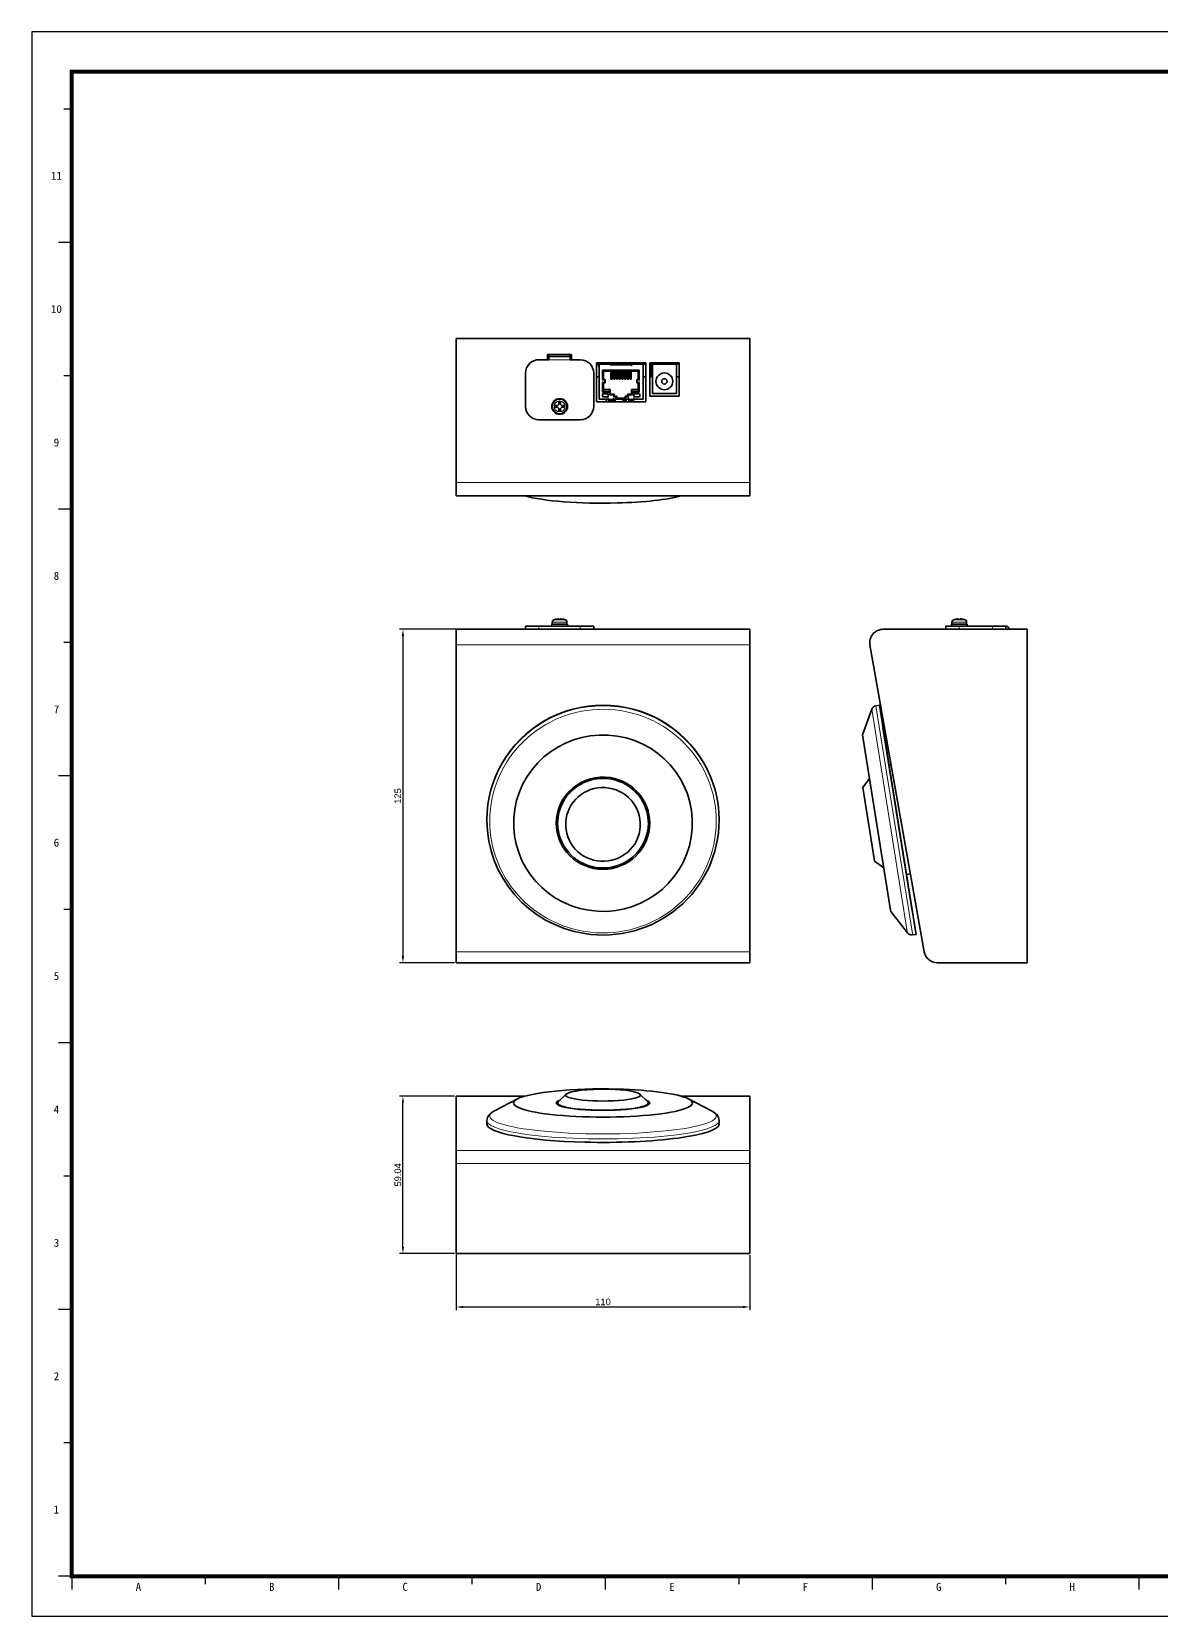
# Model space of a CAD drawing. Header units: millimetres. Extents: x 0 to 841, y 0 to 594.
# Drawn here: x 0 to 423, y 0 to 594 of the extents above; entities that cross this region are included whole.
import ezdxf

# ---------------------------------------------------------------- set-up
doc = ezdxf.new("R2010")
doc.units = ezdxf.units.MM
doc.layers.add('DIM', color=6, linetype='Continuous')
doc.styles.get("Standard").update_dxf_attribs({"font": 'arial.ttf'})
doc.dimstyles.new('ISO-25', dxfattribs={"dimtxt": 2.5, "dimasz": 2.5, "dimexe": 1.25, "dimexo": 0.625, "dimtad": 1, "dimdsep": 46, "dimtxsty": 'Standard', "dimcen": 2.5, "dimadec": 0, "dimazin": 0, "dimtfac": 1, "dimtmove": 0, "dimatfit": 3, "dimfxl": 0, "dimarcsym": 0})

# ---------------------------------------------------------------- blocks, each defined once
blk = doc.blocks.new('A$C56F3588A')
at = {"color": 7, "lineweight": 35, "ltscale": 0.146706}
for p, q in [((0, 119.13), (0, 125)), ((110, 119.13), (110, 125))]:
    blk.add_line(p, q, dxfattribs=at)
at = {"color": 7, "lineweight": 35}
for p, q in [((0, 125), (110, 125)), ((0, 119.13), (0, 4.13)), ((110, 119.13), (110, 4.13)), ((0, 0), (110, 0))]:
    blk.add_line(p, q, dxfattribs=at)
at = {"color": 7, "lineweight": 35, "ltscale": 0.125}
for p, q in [((31, 126.2), (26, 126.2)), ((51.5, 126.2), (46.5, 126.2))]:
    blk.add_line(p, q, dxfattribs=at)
at = {"color": 7, "lineweight": 35, "ltscale": 0.03}
for p, q in [((26, 125), (26, 126.2)), ((51.5, 125), (51.5, 126.2))]:
    blk.add_line(p, q, dxfattribs=at)
at = {"color": 7, "lineweight": 35, "ltscale": 0.3875}
blk.add_line((46.5, 126.2), (31, 126.2), dxfattribs=at)
at = {"color": 7, "lineweight": 13, "ltscale": 0.03}
for p, q in [((31, 125), (31, 126.2)), ((46.5, 125), (46.5, 126.2))]:
    blk.add_line(p, q, dxfattribs=at)
at = {"color": 7, "lineweight": 35, "ltscale": 0.038393}
blk.add_line((35.8, 126.9), (37.34, 126.9), dxfattribs=at)
at = {"color": 7, "lineweight": 35, "ltscale": 0.0175}
for p, q in [((35.8, 126.9), (35.8, 126.2)), ((41.7, 126.9), (41.7, 126.2))]:
    blk.add_line(p, q, dxfattribs=at)
at = {"color": 7, "lineweight": 13, "ltscale": 0.035789}
blk.add_line((36, 127.64), (37.43, 127.64), dxfattribs=at)
at = {"color": 7, "lineweight": 35, "ltscale": 0.018478}
for p, q in [((36, 127.64), (36, 126.9)), ((41.5, 127.64), (41.5, 126.9))]:
    blk.add_line(p, q, dxfattribs=at)
at = {"color": 7, "lineweight": 13, "ltscale": 0.026572}
blk.add_line((36.71, 128.6), (37.77, 128.6), dxfattribs=at)
at = {"color": 7, "lineweight": 35, "ltscale": 0.000166321}
for p, q in [((37, 128.68), (37, 128.67)), ((40.5, 128.68), (40.5, 128.67))]:
    blk.add_line(p, q, dxfattribs=at)
at = {"color": 7, "lineweight": 35, "ltscale": 0.109108}
blk.add_line((37.34, 126.9), (41.7, 126.9), dxfattribs=at)
at = {"color": 7, "lineweight": 13, "ltscale": 0.101711}
blk.add_line((37.43, 127.64), (41.5, 127.64), dxfattribs=at)
at = {"color": 7, "lineweight": 35, "ltscale": 0.004248}
blk.add_line((37.92, 128.84), (37.75, 128.82), dxfattribs=at)
at = {"color": 7, "lineweight": 13, "ltscale": 0.075513}
blk.add_line((37.77, 128.6), (40.79, 128.6), dxfattribs=at)
at = {"color": 7, "lineweight": 35, "ltscale": 0.003766}
for p, q in [((38.45, 128.82), (38.45, 128.67)), ((39.05, 128.82), (39.05, 128.67))]:
    blk.add_line(p, q, dxfattribs=at)
at = {"color": 7, "lineweight": 13}
for p, q in [((0, 119.13), (110, 119.13)), ((0, 4.13), (110, 4.13))]:
    blk.add_line(p, q, dxfattribs=at)
at = {"color": 7, "lineweight": 35, "ltscale": 0.005204}
blk.add_line((11.5, 53.58), (11.5, 53.38), dxfattribs=at)
at = {"color": 7, "lineweight": 35, "ltscale": 0.005203}
blk.add_line((98.5, 53.58), (98.5, 53.37), dxfattribs=at)
at = {"color": 7, "lineweight": 35, "ltscale": 0.019749}
for p, q in [((38, 53.11), (38, 52.32)), ((72, 53.11), (72, 52.32))]:
    blk.add_line(p, q, dxfattribs=at)
at = {"color": 7, "lineweight": 35, "ltscale": 0.103294}
for p, q in [((0, 0), (0, 4.13)), ((110, 0), (110, 4.13))]:
    blk.add_line(p, q, dxfattribs=at)
at = {"color": 7, "lineweight": 35}
for points in [[(38.38, 128.86), (38.14, 128.86), (37.75, 128.82)], [(38.43, 128.84), (38.4, 128.85), (38.24, 128.86)], [(38.38, 128.86), (38.42, 128.85), (38.44, 128.84), (38.45, 128.83), (38.45, 128.82)], [(39.05, 128.82), (39.05, 128.83), (39.05, 128.83), (39.06, 128.84), (39.07, 128.84), (39.09, 128.85), (39.15, 128.86), (39.53, 128.85), (39.75, 128.82)]]:
    blk.add_lwpolyline(points, dxfattribs=at)
for centre, radius, start, end in [((37, 127.64), 1, 106.95777, 179.99999), ((38.76, 121.87), 7.03, 104.48147, 106.94946), ((38.75, 121.9), 6.99, 98.2212, 104.49085), ((38.75, 121.9), 6.99, 98.2212, 104.49085), ((38.75, 121.9), 6.78, 87.46357, 92.53643), ((39.24, 127.89), 0.974, 89.18248, 96.90573), ((38.75, 121.9), 6.99, 75.50862, 81.77927), ((38.74, 121.87), 7.03, 73.05055, 75.51853), ((40.5, 127.64), 1, 0, 73.04223)]:
    blk.add_arc(centre, radius, start, end, dxfattribs=at)
at = {"color": 7, "lineweight": 13}
for centre, major_axis, start_param, end_param in [((55, 53.1), (-42.46, 0), 1.412141, 7.695326), ((55, 53.37), (-43.5, 0), 3.141562, 6.283155)]:
    blk.add_ellipse(centre, major_axis=major_axis, ratio=0.987441, start_param=start_param, end_param=end_param, dxfattribs=at)
at = {"color": 7, "lineweight": 35}
for centre, major_axis, ratio, start_param, end_param in [((55, 53.58), (-43.5, 0), 0.987441, 3.141562, 6.283155), ((55, 52.32), (-33.5, 0), 0.987441, 1.412141, 7.695326), ((55, 52.32), (-17.5, 0), 0.987441, 4.553734, 6.283155), ((55, 52.32), (-17, 0), 0.987441, 3.141562, 6.283155), ((55, 51.84), (-14, 0), 0.987441, 1.412141, 7.695326), ((55, 52.32), (-17.5, 0), 0.987441, 3.141562, 4.553734), ((55, 53.11), (-17, 0), 0.987441, 5.626302, 6.283155), ((55, 53.11), (-17, 0), 0.987441, 3.141562, 3.798476), ((55, 53.37), (43.5, 0.02), 0.988018, 3.141044, 4.553294), ((55, 53.11), (17.5, 0), 0.987441, 3.164459, 3.834661), ((55, 52.32), (-17.5, 0), 0.987441, 6.283155, 9.424747), ((55, 52.32), (-17, 0), 0.987441, 6.283155, 7.695326), ((55, 53.37), (43.5, -0.02), 0.988018, 4.554281, 6.283598), ((55, 52.32), (-17, 0), 0.987441, 1.412141, 3.141562), ((55, 53.11), (17.5, 0), 0.987441, 5.590084, 6.260336)]:
    blk.add_ellipse(centre, major_axis=major_axis, ratio=ratio, start_param=start_param, end_param=end_param, dxfattribs=at)
blk = doc.blocks.new('A$C050517E2')
at = {"color": 7, "lineweight": 35}
for p, q in [((0, 125), (54.04, 125)), ((0, 0), (0, 125)), ((0, 2.7), (0, 122.3)), ((58.97, 119.13), (38.69, 4.13)), ((41.79, 11.17), (55.45, 96.54)), ((43.11, 19.46), (54.1, 88.14)), ((51.25, 19.65), (61.77, 85.4)), ((57.25, 38.19), (61.65, 65.67)), ((33.76, 0), (0, 0))]:
    blk.add_line(p, q, dxfattribs=at)
at = {"color": 7, "lineweight": 35, "ltscale": 0.125}
for p, q in [((13, 126.2), (8, 126.2)), ((30.5, 126.2), (25.5, 126.2))]:
    blk.add_line(p, q, dxfattribs=at)
at = {"color": 7, "lineweight": 35, "ltscale": 0.03}
for p, q in [((8, 125), (8, 126.2)), ((30.5, 125), (30.5, 126.2))]:
    blk.add_line(p, q, dxfattribs=at)
at = {"color": 7, "lineweight": 35, "ltscale": 0.3125}
blk.add_line((13, 126.2), (25.5, 126.2), dxfattribs=at)
at = {"color": 7, "lineweight": 13, "ltscale": 0.03}
for p, q in [((13, 125), (13, 126.2)), ((25.5, 125), (25.5, 126.2))]:
    blk.add_line(p, q, dxfattribs=at)
at = {"color": 7, "lineweight": 35, "ltscale": 0.138472}
blk.add_line((22.55, 126.9), (28.09, 126.9), dxfattribs=at)
at = {"color": 7, "lineweight": 35, "ltscale": 0.0175}
for p, q in [((22.55, 126.9), (22.55, 126.2)), ((28.45, 126.9), (28.45, 126.2))]:
    blk.add_line(p, q, dxfattribs=at)
at = {"color": 7, "lineweight": 13, "ltscale": 0.129083}
blk.add_line((22.75, 127.64), (27.91, 127.64), dxfattribs=at)
at = {"color": 7, "lineweight": 35, "ltscale": 0.018478}
for p, q in [((22.75, 127.64), (22.75, 126.9)), ((28.25, 127.64), (28.25, 126.9))]:
    blk.add_line(p, q, dxfattribs=at)
at = {"color": 7, "lineweight": 13, "ltscale": 0.095836}
blk.add_line((23.46, 128.6), (27.29, 128.6), dxfattribs=at)
at = {"color": 7, "lineweight": 35, "ltscale": 0.000166321}
for p, q in [((23.75, 128.67), (23.75, 128.68)), ((27.25, 128.67), (27.25, 128.68))]:
    blk.add_line(p, q, dxfattribs=at)
at = {"color": 7, "lineweight": 35, "ltscale": 0.003766}
for p, q in [((25.2, 128.67), (25.2, 128.82)), ((25.8, 128.67), (25.8, 128.82))]:
    blk.add_line(p, q, dxfattribs=at)
at = {"color": 7, "lineweight": 13, "ltscale": 0.006248}
blk.add_line((27.29, 128.6), (27.54, 128.6), dxfattribs=at)
at = {"color": 7, "lineweight": 13, "ltscale": 0.008417}
blk.add_line((27.91, 127.64), (28.25, 127.64), dxfattribs=at)
at = {"color": 7, "lineweight": 35, "ltscale": 0.009029}
blk.add_line((28.09, 126.9), (28.45, 126.9), dxfattribs=at)
at = {"color": 7, "lineweight": 35, "ltscale": 0.025}
for p, q in [((0, 122.3), (0, 123.3)), ((0, 1.7), (0, 2.7))]:
    blk.add_line(p, q, dxfattribs=at)
at = {"color": 7, "lineweight": 35, "ltscale": 0.009181}
blk.add_line((0, 115.63), (0, 116), dxfattribs=at)
at = {"color": 7, "lineweight": 35, "ltscale": 0.140819}
blk.add_line((0, 110), (0, 115.63), dxfattribs=at)
at = {"color": 7, "lineweight": 35, "ltscale": 0.0325}
blk.add_line((0, 110), (0, 108.7), dxfattribs=at)
at = {"color": 7, "lineweight": 13}
for p, q in [((43.09, 10.96), (56.75, 96.33)), ((44.98, 11.69), (58.31, 95.03))]:
    blk.add_line(p, q, dxfattribs=at)
at = {"color": 7, "lineweight": 35, "ltscale": 0.032936}
for p, q in [((55.45, 96.54), (56.75, 96.33)), ((41.7, 10.63), (43, 10.42))]:
    blk.add_line(p, q, dxfattribs=at)
at = {"color": 7, "lineweight": 35, "ltscale": 0.255754}
blk.add_line((61.77, 85.4), (58.31, 95.03), dxfattribs=at)
at = {"color": 7, "lineweight": 35, "ltscale": 0.020474}
blk.add_line((51.85, 74.07), (51.04, 74.2), dxfattribs=at)
at = {"color": 7, "lineweight": 35, "ltscale": 0.106066}
blk.add_line((61.65, 65.67), (59.16, 69.1), dxfattribs=at)
at = {"color": 7, "lineweight": 35, "ltscale": 0.106067}
blk.add_line((57.22, 38.02), (53.79, 35.53), dxfattribs=at)
at = {"color": 7, "lineweight": 35, "ltscale": 0.005338}
blk.add_line((53.79, 35.53), (53.82, 35.74), dxfattribs=at)
at = {"color": 7, "lineweight": 35, "ltscale": 0.004396}
blk.add_line((57.22, 38.02), (57.25, 38.19), dxfattribs=at)
at = {"color": 7, "lineweight": 35, "ltscale": 0.0825}
for p, q in [((0, 30.3), (0, 27)), ((0, 27), (0, 23.7))]:
    blk.add_line(p, q, dxfattribs=at)
at = {"color": 7, "lineweight": 35, "ltscale": 0.036948}
blk.add_line((45.29, 33.09), (43.84, 33.33), dxfattribs=at)
at = {"color": 7, "lineweight": 35, "ltscale": 0.010989}
blk.add_line((43.04, 19.02), (43.11, 19.46), dxfattribs=at)
at = {"color": 7, "lineweight": 35, "ltscale": 0.255755}
blk.add_line((51.18, 19.24), (44.9, 11.17), dxfattribs=at)
at = {"color": 7, "lineweight": 35, "ltscale": 0.010519}
blk.add_line((51.18, 19.24), (51.25, 19.65), dxfattribs=at)
at = {"color": 7, "lineweight": 35, "ltscale": 0.009182}
blk.add_line((0, 10.83), (0, 11.2), dxfattribs=at)
at = {"color": 7, "lineweight": 35, "ltscale": 0.140818}
blk.add_line((0, 5.2), (0, 10.83), dxfattribs=at)
at = {"color": 7, "lineweight": 35, "ltscale": 0.013658}
blk.add_line((41.7, 10.63), (41.79, 11.17), dxfattribs=at)
at = {"color": 7, "lineweight": 13, "ltscale": 0.013659}
blk.add_line((43, 10.42), (43.09, 10.96), dxfattribs=at)
at = {"color": 7, "lineweight": 13, "ltscale": 0.013334}
blk.add_line((44.9, 11.17), (44.98, 11.69), dxfattribs=at)
at = {"color": 7, "lineweight": 35}
for points in [[(24.5, 128.82), (24.68, 128.84), (24.94, 128.86), (25.13, 128.86), (25.17, 128.85), (25.19, 128.84), (25.2, 128.83), (25.2, 128.82)], [(26.19, 128.86), (25.92, 128.86), (25.85, 128.85), (25.82, 128.84), (25.81, 128.84), (25.8, 128.83), (25.8, 128.83), (25.8, 128.82)], [(26, 128.86), (25.87, 128.86), (25.83, 128.85), (25.81, 128.84), (25.8, 128.83), (25.8, 128.82)]]:
    blk.add_lwpolyline(points, dxfattribs=at)
for centre, radius, start, end in [((8, 125), 1.2, 90, 180.00001), ((23.75, 127.64), 1, 106.95777, 179.99999), ((25.51, 121.87), 7.03, 104.4816, 106.94946), ((25.5, 121.9), 6.99, 98.2212, 104.49098), ((25.5, 121.9), 6.99, 98.2212, 104.49098), ((25.14, 124.42), 4.45, 94.2546, 98.32594), ((25.01, 126.3), 2.57, 90.24708, 94.32894), ((25.5, 121.9), 6.78, 87.46356, 92.53643), ((25.86, 124.42), 4.45, 81.67406, 85.7454), ((25.5, 121.9), 6.99, 75.50849, 81.77927), ((25.49, 121.87), 7.03, 73.05055, 75.5184), ((27.25, 127.64), 1, 0, 73.04223), ((54.04, 120), 5, 350, 90), ((56.43, 94.35), 2, 19.72051, 80.90972), ((43.32, 12.4), 2, 260.90973, 322.09893), ((33.76, 5), 5, 270, 350)]:
    blk.add_arc(centre, radius, start, end, dxfattribs=at)
blk = doc.blocks.new('A$C2DA86E79')
at = {"color": 7, "lineweight": 35, "ltscale": 0.125}
for p, q in [((0, 59.04), (0, 54.04)), ((110, 59.04), (110, 54.04))]:
    blk.add_line(p, q, dxfattribs=at)
at = {"color": 7, "lineweight": 35}
for p, q in [((110, 59.04), (0, 59.04)), ((0, 0), (0, 54.04)), ((110, 0), (110, 54.04)), ((110, 0), (0, 0))]:
    blk.add_line(p, q, dxfattribs=at)
at = {"color": 7, "lineweight": 13}
blk.add_line((110, 54.04), (0, 54.04), dxfattribs=at)
at = {"color": 7, "lineweight": 35, "ltscale": 0.3875}
blk.add_line((63.5, 30.5), (79, 30.5), dxfattribs=at)
at = {"color": 7, "lineweight": 35, "ltscale": 0.4625}
for p, q in [((39, 23.81), (57.5, 23.81)), ((57.5, 9.1), (39, 9.1))]:
    blk.add_line(p, q, dxfattribs=at)
at = {"color": 7, "lineweight": 35, "ltscale": 0.36775}
for p, q in [((39, 23.81), (39, 9.1)), ((57.5, 9.1), (57.5, 23.81))]:
    blk.add_line(p, q, dxfattribs=at)
at = {"color": 7, "lineweight": 35, "ltscale": 0.0075}
for p, q in [((44.2, 23.81), (44.2, 23.51)), ((51.7, 23.81), (51.7, 23.51)), ((43.35, 22.81), (43.35, 22.51)), ((45.55, 22.81), (45.55, 22.51)), ((46.3, 23.45), (46.3, 23.15)), ((50.5, 23.15), (50.5, 23.45)), ((50.95, 22.81), (50.95, 22.51)), ((53.15, 22.81), (53.15, 22.51)), ((36.5, 14.1), (36.8, 14.1))]:
    blk.add_line(p, q, dxfattribs=at)
at = {"color": 7, "lineweight": 35, "ltscale": 0.009}
blk.add_line((46.3, 23.81), (46.3, 23.45), dxfattribs=at)
at = {"color": 7, "lineweight": 35, "ltscale": 0.025}
for p, q in [((47.5, 23.81), (47.5, 22.81)), ((50.5, 23.81), (50.5, 22.81)), ((53.8, 23.81), (53.8, 22.81)), ((44, 21.17), (44, 20.17)), ((44.3, 20.86), (44.3, 19.86)), ((52.3, 19.86), (52.3, 20.86)), ((52.5, 20.17), (52.5, 21.17)), ((26.5, 14.4), (27.5, 14.4)), ((36.5, 14.4), (37.5, 14.4)), ((39, 14.4), (40, 14.4)), ((56.5, 14.4), (57.5, 14.4)), ((26.5, 9.6), (27.5, 9.6)), ((36.5, 9.6), (37.5, 9.6)), ((39, 9.6), (40, 9.6)), ((56.5, 10.6), (56.5, 9.6)), ((56.5, 9.6), (57.5, 9.6))]:
    blk.add_line(p, q, dxfattribs=at)
at = {"color": 7, "lineweight": 35, "ltscale": 0.3125}
for p, q in [((58.5, 25.5), (58.5, 13)), ((84, 13), (84, 25.5)), ((26.5, 21.6), (26.5, 9.1)), ((37.5, 9.1), (37.5, 21.6))]:
    blk.add_line(p, q, dxfattribs=at)
at = {"color": 7, "lineweight": 35, "ltscale": 0.014999}
for p, q in [((69.5, 25.2), (69.5, 25.8)), ((71.55, 27.25), (70.95, 27.25)), ((73, 25.2), (73, 25.8)), ((71.55, 23.75), (70.95, 23.75))]:
    blk.add_line(p, q, dxfattribs=at)
at = {"color": 7, "lineweight": 35, "ltscale": 0.01875}
for p, q in [((70.25, 25.8), (69.5, 25.8)), ((70.25, 25.2), (69.5, 25.2)), ((70.95, 26.5), (70.95, 27.25)), ((70.95, 23.75), (70.95, 24.5)), ((71.55, 26.5), (71.55, 27.25)), ((71.55, 23.75), (71.55, 24.5)), ((73, 25.8), (72.25, 25.8)), ((73, 25.2), (72.25, 25.2)), ((45.5, 21.92), (45.5, 21.17)), ((45.8, 21.61), (45.8, 20.86)), ((50.8, 20.86), (50.8, 21.61)), ((51, 21.17), (51, 21.92))]:
    blk.add_line(p, q, dxfattribs=at)
at = {"color": 7, "lineweight": 35, "ltscale": 0.275}
for p, q in [((26.5, 21.6), (37.5, 21.6)), ((27.5, 20.6), (27.5, 9.6)), ((36.5, 9.6), (36.5, 20.6)), ((37.5, 9.1), (26.5, 9.1))]:
    blk.add_line(p, q, dxfattribs=at)
at = {"color": 7, "lineweight": 35, "ltscale": 0.225}
for p, q in [((27.5, 20.6), (36.5, 20.6)), ((36.5, 9.6), (27.5, 9.6)), ((75.75, 6), (66.75, 6))]:
    blk.add_line(p, q, dxfattribs=at)
at = {"color": 7, "lineweight": 35, "ltscale": 0.083749}
for p, q in [((43.35, 22.81), (40, 22.81)), ((56.5, 22.81), (53.15, 22.81))]:
    blk.add_line(p, q, dxfattribs=at)
at = {"color": 7, "lineweight": 35, "ltscale": 0.33025}
for p, q in [((40, 22.81), (40, 9.6)), ((56.5, 9.6), (56.5, 22.81))]:
    blk.add_line(p, q, dxfattribs=at)
at = {"color": 7, "lineweight": 35, "ltscale": 0.0175}
for p, q in [((41.25, 21.71), (41.25, 21.01)), ((43.45, 21.01), (43.45, 21.71)), ((53.05, 21.71), (53.05, 21.01)), ((55.25, 21.01), (55.25, 21.71))]:
    blk.add_line(p, q, dxfattribs=at)
at = {"color": 7, "lineweight": 35, "ltscale": 0.086875}
for p, q in [((41.45, 20.17), (41.45, 16.69)), ((55.15, 16.69), (55.15, 20.17)), ((41.45, 15.42), (41.45, 11.95)), ((55.15, 11.95), (55.15, 15.42))]:
    blk.add_line(p, q, dxfattribs=at)
at = {"color": 7, "lineweight": 35, "ltscale": 0.06375}
blk.add_line((44, 20.17), (41.45, 20.17), dxfattribs=at)
at = {"color": 7, "lineweight": 35, "ltscale": 0.0425}
for p, q in [((43.2, 21.96), (41.5, 21.96)), ((41.5, 20.76), (43.2, 20.76)), ((55, 21.96), (53.3, 21.96)), ((53.3, 20.76), (55, 20.76))]:
    blk.add_line(p, q, dxfattribs=at)
at = {"color": 7, "lineweight": 35, "ltscale": 0.0762}
for p, q in [((41.8, 19.86), (41.8, 16.82)), ((54.8, 16.82), (54.8, 19.86)), ((41.8, 15.29), (41.8, 12.24)), ((54.8, 12.24), (54.8, 15.29))]:
    blk.add_line(p, q, dxfattribs=at)
at = {"color": 7, "lineweight": 35, "ltscale": 0.0625}
for p, q in [((44.3, 19.86), (41.8, 19.86)), ((44.3, 19.1), (41.8, 19.1)), ((54.8, 19.86), (52.3, 19.86)), ((54.8, 19.1), (52.3, 19.1))]:
    blk.add_line(p, q, dxfattribs=at)
at = {"color": 7, "lineweight": 35, "ltscale": 0.005269}
for p, q in [((43.56, 22.81), (43.35, 22.81)), ((53.15, 22.81), (52.94, 22.81))]:
    blk.add_line(p, q, dxfattribs=at)
at = {"color": 7, "lineweight": 35, "ltscale": 0.005}
for p, q in [((43.55, 22.51), (43.35, 22.51)), ((45.55, 22.51), (45.35, 22.51)), ((51.15, 22.51), (50.95, 22.51)), ((53.15, 22.51), (52.95, 22.51))]:
    blk.add_line(p, q, dxfattribs=at)
at = {"color": 7, "lineweight": 35, "ltscale": 0.006254}
for p, q in [((43.55, 22.51), (43.56, 22.76)), ((45.35, 22.51), (45.34, 22.76)), ((51.15, 22.51), (51.16, 22.76)), ((52.95, 22.51), (52.94, 22.76))]:
    blk.add_line(p, q, dxfattribs=at)
at = {"color": 7, "lineweight": 13, "ltscale": 0.044553}
for p, q in [((43.56, 22.76), (45.34, 22.76)), ((51.16, 22.76), (52.94, 22.76))]:
    blk.add_line(p, q, dxfattribs=at)
at = {"color": 7, "lineweight": 13, "ltscale": 0.043491}
for p, q in [((43.58, 23.18), (45.32, 23.18)), ((51.18, 23.18), (52.92, 23.18))]:
    blk.add_line(p, q, dxfattribs=at)
at = {"color": 7, "lineweight": 35, "ltscale": 0.001494}
for p, q in [((43.58, 23.12), (43.58, 23.18)), ((45.32, 23.12), (45.32, 23.18)), ((51.18, 23.12), (51.18, 23.18)), ((52.92, 23.12), (52.92, 23.18))]:
    blk.add_line(p, q, dxfattribs=at)
at = {"color": 7, "lineweight": 13, "ltscale": 0.043742}
for p, q in [((43.58, 23.12), (45.32, 23.12)), ((51.18, 23.12), (52.92, 23.12))]:
    blk.add_line(p, q, dxfattribs=at)
at = {"color": 7, "lineweight": 35, "ltscale": 0.040761}
for p, q in [((45.27, 23.51), (43.63, 23.51)), ((52.87, 23.51), (51.23, 23.51))]:
    blk.add_line(p, q, dxfattribs=at)
at = {"color": 7, "lineweight": 35, "ltscale": 0.0375}
for p, q in [((45.5, 21.17), (44, 21.17)), ((45.8, 20.86), (44.3, 20.86)), ((52.3, 20.86), (50.8, 20.86)), ((52.5, 21.17), (51, 21.17))]:
    blk.add_line(p, q, dxfattribs=at)
at = {"color": 7, "lineweight": 35, "ltscale": 0.01905}
for p, q in [((44.3, 19.1), (44.3, 19.86)), ((52.3, 19.1), (52.3, 19.86))]:
    blk.add_line(p, q, dxfattribs=at)
at = {"color": 7, "lineweight": 35, "ltscale": 0.005267}
for p, q in [((45.55, 22.81), (45.34, 22.81)), ((51.16, 22.81), (50.95, 22.81))]:
    blk.add_line(p, q, dxfattribs=at)
at = {"color": 7, "lineweight": 35, "ltscale": 0.02375}
for p, q in [((46.45, 21.92), (45.5, 21.92)), ((50.8, 21.61), (49.85, 21.61))]:
    blk.add_line(p, q, dxfattribs=at)
at = {"color": 7, "lineweight": 35, "ltscale": 0.135001}
blk.add_line((50.95, 22.81), (45.55, 22.81), dxfattribs=at)
at = {"color": 7, "lineweight": 35, "ltscale": 0.023749}
blk.add_line((46.75, 21.61), (45.8, 21.61), dxfattribs=at)
at = {"color": 7, "lineweight": 35, "ltscale": 0.03}
for p, q in [((46.3, 23.45), (47.5, 23.45)), ((67.25, 8), (67.25, 6.8)), ((75.25, 8), (75.25, 6.8))]:
    blk.add_line(p, q, dxfattribs=at)
at = {"color": 7, "lineweight": 13, "ltscale": 0.03}
blk.add_line((46.3, 23.15), (47.5, 23.15), dxfattribs=at)
at = {"color": 7, "lineweight": 35, "ltscale": 0.01725}
for p, q in [((46.45, 22.61), (46.45, 21.92)), ((50.15, 21.92), (50.15, 22.61))]:
    blk.add_line(p, q, dxfattribs=at)
at = {"color": 7, "lineweight": 35, "ltscale": 0.0925}
blk.add_line((50.15, 22.61), (46.45, 22.61), dxfattribs=at)
at = {"color": 7, "lineweight": 35, "ltscale": 0.01975}
for p, q in [((46.75, 22.4), (46.75, 21.61)), ((49.85, 21.61), (49.85, 22.4))]:
    blk.add_line(p, q, dxfattribs=at)
at = {"color": 7, "lineweight": 35, "ltscale": 0.077501}
blk.add_line((49.85, 22.4), (46.75, 22.4), dxfattribs=at)
at = {"color": 7, "lineweight": 35, "ltscale": 0.021201}
blk.add_line((51, 21.92), (50.15, 21.92), dxfattribs=at)
at = {"color": 7, "lineweight": 35, "ltscale": 0.017798}
blk.add_line((50.5, 23.45), (51.21, 23.45), dxfattribs=at)
at = {"color": 7, "lineweight": 13, "ltscale": 0.016937}
blk.add_line((50.5, 23.15), (51.18, 23.15), dxfattribs=at)
at = {"color": 7, "lineweight": 35, "ltscale": 0.066299}
blk.add_line((55.15, 20.17), (52.5, 20.17), dxfattribs=at)
at = {"color": 7, "lineweight": 35, "ltscale": 0.05625}
blk.add_line((56.5, 20.56), (56.5, 22.81), dxfattribs=at)
at = {"color": 7, "lineweight": 35, "ltscale": 0.1125}
blk.add_line((36.8, 14.1), (36.8, 9.6), dxfattribs=at)
at = {"color": 7, "lineweight": 35, "ltscale": 0.008751}
for p, q in [((41.8, 16.82), (41.45, 16.82)), ((41.45, 15.29), (41.8, 15.29))]:
    blk.add_line(p, q, dxfattribs=at)
at = {"color": 7, "lineweight": 13, "ltscale": 0.03175}
for p, q in [((41.45, 16.69), (41.45, 15.42)), ((42.02, 15.42), (42.02, 16.69)), ((42.36, 15.42), (42.36, 16.69)), ((54.14, 15.42), (54.14, 16.69)), ((54.48, 15.42), (54.48, 16.69)), ((55.05, 15.42), (55.05, 16.69))]:
    blk.add_line(p, q, dxfattribs=at)
at = {"color": 7, "lineweight": 35, "ltscale": 0.014337}
for p, q in [((41.45, 16.69), (42.02, 16.69)), ((41.45, 15.42), (42.02, 15.42)), ((54.48, 16.69), (55.05, 16.69)), ((54.48, 15.42), (55.05, 15.42))]:
    blk.add_line(p, q, dxfattribs=at)
at = {"color": 7, "lineweight": 35, "ltscale": 0.3425}
blk.add_line((41.45, 11.95), (55.15, 11.95), dxfattribs=at)
at = {"color": 7, "lineweight": 35, "ltscale": 0.325}
blk.add_line((41.8, 12.24), (54.8, 12.24), dxfattribs=at)
at = {"color": 7, "lineweight": 35, "ltscale": 0.008339}
for p, q in [((42.36, 16.69), (42.02, 16.69)), ((42.36, 15.42), (42.02, 15.42)), ((54.48, 16.69), (54.14, 16.69)), ((54.48, 15.42), (54.14, 15.42))]:
    blk.add_line(p, q, dxfattribs=at)
at = {"color": 7, "lineweight": 35, "ltscale": 0.000262451}
for p, q in [((42.36, 16.69), (42.37, 16.69)), ((42.36, 15.42), (42.37, 15.42)), ((54.13, 16.69), (54.14, 16.69)), ((54.13, 15.42), (54.14, 15.42))]:
    blk.add_line(p, q, dxfattribs=at)
at = {"color": 7, "lineweight": 35, "ltscale": 0.03175}
for p, q in [((42.37, 15.42), (42.37, 16.69)), ((54.13, 15.42), (54.13, 16.69))]:
    blk.add_line(p, q, dxfattribs=at)
at = {"color": 7, "lineweight": 35, "ltscale": 0.005184}
for p, q in [((44.48, 15.3), (44.48, 15.09)), ((44.88, 15.3), (44.88, 15.09)), ((45.5, 15.3), (45.5, 15.09)), ((45.9, 15.3), (45.9, 15.09)), ((46.52, 15.3), (46.52, 15.09)), ((46.92, 15.3), (46.92, 15.09)), ((47.54, 15.3), (47.54, 15.09)), ((47.94, 15.3), (47.94, 15.09)), ((48.56, 15.3), (48.56, 15.09)), ((48.96, 15.3), (48.96, 15.09)), ((49.58, 15.3), (49.58, 15.09)), ((49.98, 15.3), (49.98, 15.09)), ((50.6, 15.3), (50.6, 15.09)), ((51, 15.3), (51, 15.09)), ((51.62, 15.3), (51.62, 15.09)), ((52.02, 15.3), (52.02, 15.09))]:
    blk.add_line(p, q, dxfattribs=at)
at = {"color": 7, "lineweight": 35, "ltscale": 0.010001}
for p, q in [((44.48, 15.3), (44.88, 15.3)), ((45.5, 15.3), (45.9, 15.3)), ((47.54, 15.3), (47.94, 15.3)), ((48.56, 15.3), (48.96, 15.3)), ((50.6, 15.3), (51, 15.3)), ((51.62, 15.3), (52.02, 15.3))]:
    blk.add_line(p, q, dxfattribs=at)
at = {"color": 7, "lineweight": 35, "ltscale": 0.05355}
for p, q in [((44.48, 12.95), (44.48, 15.09)), ((44.88, 12.95), (44.88, 15.09)), ((45.5, 12.95), (45.5, 15.09)), ((45.9, 12.95), (45.9, 15.09)), ((46.52, 12.95), (46.52, 15.09)), ((46.92, 12.95), (46.92, 15.09)), ((47.54, 12.95), (47.54, 15.09)), ((47.94, 12.95), (47.94, 15.09)), ((48.56, 12.95), (48.56, 15.09)), ((48.96, 12.95), (48.96, 15.09)), ((49.58, 12.95), (49.58, 15.09)), ((49.98, 12.95), (49.98, 15.09)), ((50.6, 12.95), (50.6, 15.09)), ((51, 12.95), (51, 15.09)), ((51.62, 12.95), (51.62, 15.09)), ((52.02, 12.95), (52.02, 15.09))]:
    blk.add_line(p, q, dxfattribs=at)
at = {"color": 7, "lineweight": 13, "ltscale": 0.010001}
for p, q in [((44.48, 15.09), (44.88, 15.09)), ((44.48, 12.95), (44.88, 12.95)), ((44.48, 12.45), (44.88, 12.45)), ((45.5, 15.09), (45.9, 15.09)), ((45.5, 12.95), (45.9, 12.95)), ((45.5, 12.45), (45.9, 12.45)), ((47.54, 15.09), (47.94, 15.09)), ((47.54, 12.95), (47.94, 12.95)), ((47.54, 12.45), (47.94, 12.45)), ((48.56, 15.09), (48.96, 15.09)), ((48.56, 12.95), (48.96, 12.95)), ((48.56, 12.45), (48.96, 12.45)), ((50.6, 15.09), (51, 15.09)), ((50.6, 12.95), (51, 12.95)), ((50.6, 12.45), (51, 12.45)), ((51.62, 15.09), (52.02, 15.09)), ((51.62, 12.95), (52.02, 12.95)), ((51.62, 12.45), (52.02, 12.45))]:
    blk.add_line(p, q, dxfattribs=at)
at = {"color": 7, "lineweight": 35, "ltscale": 0.012515}
for p, q in [((44.48, 12.95), (44.48, 12.45)), ((44.88, 12.45), (44.88, 12.95)), ((45.5, 12.95), (45.5, 12.45)), ((45.9, 12.45), (45.9, 12.95)), ((46.52, 12.95), (46.52, 12.45)), ((46.92, 12.45), (46.92, 12.95)), ((47.54, 12.95), (47.54, 12.45)), ((47.94, 12.45), (47.94, 12.95)), ((48.56, 12.95), (48.56, 12.45)), ((48.96, 12.45), (48.96, 12.95)), ((49.58, 12.95), (49.58, 12.45)), ((49.98, 12.45), (49.98, 12.95)), ((50.6, 12.95), (50.6, 12.45)), ((51, 12.45), (51, 12.95)), ((51.62, 12.95), (51.62, 12.45)), ((52.02, 12.45), (52.02, 12.95))]:
    blk.add_line(p, q, dxfattribs=at)
at = {"color": 7, "lineweight": 35, "ltscale": 0.005125}
for p, q in [((44.48, 12.24), (44.48, 12.45)), ((44.88, 12.24), (44.88, 12.45)), ((45.5, 12.24), (45.5, 12.45)), ((45.9, 12.24), (45.9, 12.45)), ((46.52, 12.24), (46.52, 12.45)), ((46.92, 12.24), (46.92, 12.45)), ((47.54, 12.24), (47.54, 12.45)), ((47.94, 12.24), (47.94, 12.45)), ((48.56, 12.24), (48.56, 12.45)), ((48.96, 12.24), (48.96, 12.45)), ((49.58, 12.24), (49.58, 12.45)), ((49.98, 12.24), (49.98, 12.45)), ((50.6, 12.24), (50.6, 12.45)), ((51, 12.24), (51, 12.45)), ((51.62, 12.24), (51.62, 12.45)), ((52.02, 12.24), (52.02, 12.45))]:
    blk.add_line(p, q, dxfattribs=at)
at = {"color": 7, "lineweight": 35, "ltscale": 0.009999}
for p, q in [((46.52, 15.3), (46.92, 15.3)), ((49.58, 15.3), (49.98, 15.3))]:
    blk.add_line(p, q, dxfattribs=at)
at = {"color": 7, "lineweight": 13, "ltscale": 0.009999}
for p, q in [((46.52, 15.09), (46.92, 15.09)), ((46.52, 12.95), (46.92, 12.95)), ((46.52, 12.45), (46.92, 12.45)), ((49.58, 15.09), (49.98, 15.09)), ((49.58, 12.95), (49.98, 12.95)), ((49.58, 12.45), (49.98, 12.45))]:
    blk.add_line(p, q, dxfattribs=at)
at = {"color": 7, "lineweight": 35, "ltscale": 0.008749}
for p, q in [((55.15, 16.82), (54.8, 16.82)), ((54.8, 15.29), (55.15, 15.29))]:
    blk.add_line(p, q, dxfattribs=at)
at = {"color": 7, "lineweight": 35, "ltscale": 0.00255}
for p, q in [((55.15, 16.69), (55.05, 16.69)), ((55.15, 15.42), (55.05, 15.42))]:
    blk.add_line(p, q, dxfattribs=at)
at = {"color": 7, "lineweight": 35, "ltscale": 0.10625}
for p, q in [((40, 9.6), (44.25, 9.6)), ((52.25, 9.6), (56.5, 9.6))]:
    blk.add_line(p, q, dxfattribs=at)
at = {"color": 7, "lineweight": 35, "ltscale": 0.0125}
for p, q in [((41.19, 9.1), (41.19, 9.6)), ((42.61, 9.1), (42.61, 9.6)), ((44.25, 9.6), (44.25, 10.1)), ((52.25, 9.6), (52.25, 10.1)), ((53.89, 9.1), (53.89, 9.6)), ((55.31, 9.1), (55.31, 9.6))]:
    blk.add_line(p, q, dxfattribs=at)
at = {"color": 7, "lineweight": 35, "ltscale": 0.002499}
for p, q in [((44.35, 10.1), (44.25, 10.1)), ((52.25, 10.1), (52.15, 10.1))]:
    blk.add_line(p, q, dxfattribs=at)
at = {"color": 7, "lineweight": 35, "ltscale": 0.2}
for p, q in [((44.25, 9.6), (52.25, 9.6)), ((75.25, 6.8), (67.25, 6.8))]:
    blk.add_line(p, q, dxfattribs=at)
at = {"color": 7, "lineweight": 35, "ltscale": 0.00325}
for p, q in [((44.25, 9.6), (44.38, 9.6)), ((52.12, 9.6), (52.25, 9.6))]:
    blk.add_line(p, q, dxfattribs=at)
at = {"color": 7, "lineweight": 35, "ltscale": 0.0025}
for p, q in [((44.35, 10.1), (44.35, 10)), ((52.15, 10.1), (52.15, 10))]:
    blk.add_line(p, q, dxfattribs=at)
at = {"color": 7, "lineweight": 13, "ltscale": 0.195001}
blk.add_line((52.15, 10), (44.35, 10), dxfattribs=at)
at = {"color": 7, "lineweight": 35, "ltscale": 0.00875}
for p, q in [((44.35, 10), (44.35, 9.65)), ((52.15, 9.65), (52.15, 10))]:
    blk.add_line(p, q, dxfattribs=at)
at = {"color": 7, "lineweight": 35, "ltscale": 0.195001}
blk.add_line((52.15, 9.65), (44.35, 9.65), dxfattribs=at)
at = {"color": 7, "lineweight": 35, "ltscale": 0.00125}
for p, q in [((44.38, 9.65), (44.38, 9.6)), ((44.98, 9.65), (44.98, 9.6)), ((45.4, 9.65), (45.4, 9.6)), ((46, 9.65), (46, 9.6)), ((46.42, 9.65), (46.42, 9.6)), ((47.02, 9.65), (47.02, 9.6)), ((47.44, 9.65), (47.44, 9.6)), ((48.04, 9.65), (48.04, 9.6)), ((48.46, 9.65), (48.46, 9.6)), ((49.06, 9.65), (49.06, 9.6)), ((49.48, 9.65), (49.48, 9.6)), ((50.08, 9.65), (50.08, 9.6)), ((50.5, 9.65), (50.5, 9.6)), ((51.1, 9.65), (51.1, 9.6)), ((51.52, 9.65), (51.52, 9.6)), ((52.12, 9.65), (52.12, 9.6))]:
    blk.add_line(p, q, dxfattribs=at)
at = {"color": 7, "lineweight": 35, "ltscale": 0.010501}
for p, q in [((44.98, 9.6), (45.4, 9.6)), ((48.04, 9.6), (48.46, 9.6)), ((51.1, 9.6), (51.52, 9.6))]:
    blk.add_line(p, q, dxfattribs=at)
at = {"color": 7, "lineweight": 35, "ltscale": 0.0105}
for p, q in [((46, 9.6), (46.42, 9.6)), ((47.02, 9.6), (47.44, 9.6)), ((49.06, 9.6), (49.48, 9.6)), ((50.08, 9.6), (50.5, 9.6))]:
    blk.add_line(p, q, dxfattribs=at)
at = {"color": 7, "lineweight": 35, "ltscale": 0.09375}
for p, q in [((67.25, 8), (63.5, 8)), ((79, 8), (75.25, 8))]:
    blk.add_line(p, q, dxfattribs=at)
at = {"color": 7, "lineweight": 35, "ltscale": 0.05}
for p, q in [((66.75, 6), (66.75, 8)), ((75.75, 8), (75.75, 6))]:
    blk.add_line(p, q, dxfattribs=at)
at = {"color": 7, "lineweight": 35, "ltscale": 0.0225}
for p, q in [((67.24, 8), (67.24, 7.1)), ((75.26, 8), (75.26, 7.1))]:
    blk.add_line(p, q, dxfattribs=at)
at = {"color": 7, "lineweight": 35, "ltscale": 0.000250244}
for p, q in [((67.24, 7.1), (67.25, 7.1)), ((75.25, 7.1), (75.26, 7.1))]:
    blk.add_line(p, q, dxfattribs=at)
at = {"color": 7, "lineweight": 13, "ltscale": 0.2}
blk.add_line((75.25, 8), (67.25, 8), dxfattribs=at)
at = {"color": 7, "lineweight": 35, "ltscale": 0.02}
for p, q in [((67.25, 6.8), (67.25, 6)), ((75.25, 6.8), (75.25, 6))]:
    blk.add_line(p, q, dxfattribs=at)
at = {"color": 7, "lineweight": 35}
for points in [[(43.58, 23.18), (43.61, 23.45), (43.62, 23.49), (43.63, 23.51), (43.63, 23.51), (43.63, 23.51)], [(45.32, 23.18), (45.29, 23.45), (45.28, 23.49), (45.27, 23.51), (45.27, 23.51), (45.27, 23.51)], [(51.18, 23.18), (51.21, 23.45), (51.22, 23.49), (51.23, 23.51), (51.23, 23.51), (51.23, 23.51)], [(52.92, 23.18), (52.89, 23.45), (52.88, 23.49), (52.87, 23.51), (52.87, 23.51), (52.87, 23.51)]]:
    blk.add_lwpolyline(points, dxfattribs=at)
for centre, radius in [((71.25, 25.5), 2.95), ((71.25, 25.5), 2.75), ((32, 16.1), 3.15), ((32, 16.1), 1)]:
    blk.add_circle(centre, radius, dxfattribs=at)
at = {"color": 7, "lineweight": 13}
blk.add_circle((71.25, 25.5), 2.04, dxfattribs=at)
at = {"color": 7, "lineweight": 35}
for centre, radius, start, end in [((63.5, 25.5), 5, 90, 180), ((79, 25.5), 5, 359.99999, 90), ((70.25, 26.5), 0.7, 270, 359.99999), ((70.25, 24.5), 0.7, 359.99999, 90), ((72.25, 26.5), 0.7, 179.99999, 270), ((72.25, 24.5), 0.7, 90, 180), ((41.5, 21.71), 0.25, 90, 180), ((41.5, 21.01), 0.25, 180, 270), ((43.2, 21.71), 0.25, 0.00001, 90), ((43.2, 21.01), 0.25, 270, 359.99999), ((54, 22.49), 10.45, 176.5527, 178.54289), ((34.9, 22.49), 10.44, 1.456, 3.44733), ((61.6, 22.49), 10.45, 176.5527, 178.54289), ((42.5, 22.49), 10.44, 1.456, 3.44733), ((53.3, 21.71), 0.25, 90, 180), ((53.3, 21.01), 0.25, 180, 270), ((55, 21.71), 0.25, 0.00001, 90), ((55, 21.01), 0.25, 270, 359.99999), ((63.5, 13), 5, 180, 270), ((79, 13), 5, 270, 0.00001), ((55, 8.4), 2.5, 28.68316, 53.13226)]:
    blk.add_arc(centre, radius, start, end, dxfattribs=at)
for start_param, end_param in [(1.729452, 2.634879), (0.506714, 1.729452)]:
    blk.add_ellipse((55, 56.47), major_axis=(33.5, 0), ratio=0.157991, start_param=start_param, end_param=end_param, dxfattribs=at)
blk = doc.blocks.new('A$C4DC971AC')
at = {"color": 7, "lineweight": 35, "ltscale": 0.103385}
for p, q in [((41.18, 59.79), (38.22, 56.9)), ((68.82, 59.79), (71.78, 56.9))]:
    blk.add_line(p, q, dxfattribs=at)
at = {"color": 7, "lineweight": 35, "ltscale": 0.0019}
for p, q in [((0, 58.97), (0, 59.04)), ((110, 58.97), (110, 59.04))]:
    blk.add_line(p, q, dxfattribs=at)
at = {"color": 7, "lineweight": 35}
for p, q in [((0, 59.04), (25.71, 59.04)), ((0, 58.97), (0, 38.69)), ((84.29, 59.04), (110, 59.04)), ((110, 58.97), (110, 38.69)), ((0, 33.76), (0, 0)), ((110, 33.76), (110, 0)), ((0, 0), (110, 0)), ((107.3, 0), (2.7, 0))]:
    blk.add_line(p, q, dxfattribs=at)
at = {"color": 7, "lineweight": 13}
for p, q in [((0, 58.97), (25.45, 58.97)), ((84.55, 58.97), (110, 58.97)), ((0, 38.69), (110, 38.69)), ((0, 33.76), (110, 33.76))]:
    blk.add_line(p, q, dxfattribs=at)
at = {"color": 7, "lineweight": 35, "ltscale": 0.241615}
for p, q in [((22.95, 58.01), (14.37, 53.56)), ((87.05, 58.01), (95.63, 53.56))]:
    blk.add_line(p, q, dxfattribs=at)
at = {"color": 7, "lineweight": 35, "ltscale": 0.016406}
blk.add_line((38, 55.82), (38, 56.47), dxfattribs=at)
at = {"color": 7, "lineweight": 35, "ltscale": 0.016409}
blk.add_line((72, 55.82), (72, 56.47), dxfattribs=at)
at = {"color": 7, "lineweight": 35, "ltscale": 0.032523}
for p, q in [((11.5, 48.57), (11.5, 49.87)), ((98.5, 48.57), (98.5, 49.87))]:
    blk.add_line(p, q, dxfattribs=at)
at = {"color": 7, "lineweight": 35, "ltscale": 0.123102}
for p, q in [((0, 33.76), (0, 38.69)), ((110, 33.76), (110, 38.69))]:
    blk.add_line(p, q, dxfattribs=at)
at = {"color": 7, "lineweight": 35, "ltscale": 0.025}
for p, q in [((2.7, 0), (1.7, 0)), ((108.3, 0), (107.3, 0))]:
    blk.add_line(p, q, dxfattribs=at)
at = {"color": 7, "lineweight": 35, "ltscale": 0.110957}
for p, q in [((9.64, 0), (5.2, 0)), ((103.24, 0), (98.8, 0))]:
    blk.add_line(p, q, dxfattribs=at)
at = {"color": 7, "lineweight": 35, "ltscale": 0.039043}
for p, q in [((11.2, 0), (9.64, 0)), ((104.8, 0), (103.24, 0))]:
    blk.add_line(p, q, dxfattribs=at)
at = {"color": 7, "lineweight": 35, "ltscale": 0.04763}
for p, q in [((18.69, 0), (20.59, 0)), ((24.41, 0), (26.31, 0)), ((83.69, 0), (85.59, 0)), ((89.41, 0), (91.31, 0))]:
    blk.add_line(p, q, dxfattribs=at)
at = {"color": 7, "lineweight": 35, "ltscale": 0.095264}
for p, q in [((20.59, 0), (24.41, 0)), ((85.59, 0), (89.41, 0))]:
    blk.add_line(p, q, dxfattribs=at)
at = {"color": 7, "lineweight": 35}
for points in [[(11.5, 49.87), (11.55, 50.44), (11.75, 51.1), (12.04, 51.63), (12.52, 52.23), (13.16, 52.8), (13.89, 53.29), (14.37, 53.56)], [(98.5, 49.87), (98.43, 50.53), (98.23, 51.13), (97.9, 51.72), (97.48, 52.23), (96.94, 52.72), (96.22, 53.22), (95.63, 53.56)]]:
    blk.add_lwpolyline(points, dxfattribs=at)
for centre, major_axis, start_param, end_param in [((55, 56.47), (33.5, 0), 1.412141, 2.846348), ((55, 59.43), (14, 0), 2.980856, 6.443881), ((55, 59.43), (14, 0), 1.412141, 2.980856), ((55, 59.43), (14, 0), 0.160695, 1.412141), ((55, 56.47), (33.5, 0), 0.295246, 1.412141), ((55, 56.47), (33.5, 0), 2.846348, 6.578431), ((55, 56.47), (17.5, 0), 2.741255, 3.141562), ((55, 56.47), (17.5, 0), 3.141562, 6.283155), ((55, 56.47), (17, 0), 2.980856, 3.141562), ((55, 56.47), (17, 0), 3.141562, 6.283155), ((55, 56.47), (17.5, 0), 6.283155, 6.683501), ((55, 56.47), (17, 0), 6.283155, 6.443881), ((55, 48.57), (43.5, 0), 3.141562, 4.553734), ((55, 48.57), (43.5, 0), 4.553734, 6.283155)]:
    blk.add_ellipse(centre, major_axis=major_axis, ratio=0.157991, start_param=start_param, end_param=end_param, dxfattribs=at)
at = {"color": 7, "lineweight": 13}
for centre, major_axis, start_param, end_param in [((55, 51.6), (42.46, 0), 2.846409, 6.578431), ((55, 49.87), (43.5, 0), 3.141562, 6.283155)]:
    blk.add_ellipse(centre, major_axis=major_axis, ratio=0.157991, start_param=start_param, end_param=end_param, dxfattribs=at)
blk = doc.blocks.new('*D168')
at = {"layer": 'Defpoints', "color": 0, "linetype": 'Continuous'}
for p in [(159.15, 369.99), (139.15, 244.99), (159.15, 244.99)]:
    blk.add_point(p, dxfattribs=at)
at = {"layer": 'DIM', "color": 0, "linetype": 'Continuous', "lineweight": -2}
for p, q in [((158.52, 369.99), (137.9, 369.99)), ((139.15, 367.49), (139.15, 247.49)), ((158.52, 244.99), (137.9, 244.99))]:
    blk.add_line(p, q, dxfattribs=at)
at = {"layer": 'DIM', "color": 0, "linetype": 'Continuous'}
for points in [[(138.73, 367.49), (139.56, 367.49), (139.15, 369.99)], [(138.73, 247.49), (139.56, 247.49), (139.15, 244.99)]]:
    blk.add_solid(points, dxfattribs=at)
at = {"layer": 'DIM', "color": 0, "linetype": 'Continuous', "insert": (137.24, 307.49), "char_height": 2.5, "attachment_point": 5, "rotation": 90}
blk.add_mtext('125', dxfattribs=at)
blk = doc.blocks.new('*D169')
at = {"layer": 'Defpoints', "color": 0, "linetype": 'Continuous'}
for p in [(159.15, 135.95), (269.15, 135.95), (269.15, 115.95)]:
    blk.add_point(p, dxfattribs=at)
at = {"layer": 'DIM', "color": 0, "linetype": 'Continuous', "lineweight": -2}
for p, q in [((159.15, 135.32), (159.15, 114.7)), ((269.15, 135.32), (269.15, 114.7)), ((161.65, 115.95), (266.65, 115.95))]:
    blk.add_line(p, q, dxfattribs=at)
at = {"layer": 'DIM', "color": 0, "linetype": 'Continuous'}
for points in [[(161.65, 116.36), (161.65, 115.53), (159.15, 115.95)], [(266.65, 116.36), (266.65, 115.53), (269.15, 115.95)]]:
    blk.add_solid(points, dxfattribs=at)
at = {"layer": 'DIM', "color": 0, "linetype": 'Continuous', "insert": (214.15, 117.85), "char_height": 2.5, "attachment_point": 5}
blk.add_mtext('110', dxfattribs=at)
blk = doc.blocks.new('*D172')
at = {"layer": 'Defpoints', "color": 0, "linetype": 'Continuous'}
for p in [(139.15, 194.99), (159.15, 194.99), (159.15, 135.95)]:
    blk.add_point(p, dxfattribs=at)
at = {"layer": 'DIM', "color": 0, "linetype": 'Continuous', "lineweight": -2}
for p, q in [((158.52, 194.99), (137.9, 194.99)), ((139.15, 138.45), (139.15, 192.49)), ((158.52, 135.95), (137.9, 135.95))]:
    blk.add_line(p, q, dxfattribs=at)
at = {"layer": 'DIM', "color": 0, "linetype": 'Continuous'}
for points in [[(138.73, 192.49), (139.56, 192.49), (139.15, 194.99)], [(138.73, 138.45), (139.56, 138.45), (139.15, 135.95)]]:
    blk.add_solid(points, dxfattribs=at)
at = {"layer": 'DIM', "color": 0, "linetype": 'Continuous', "insert": (137.24, 165.47), "char_height": 2.5, "attachment_point": 5, "rotation": 90}
blk.add_mtext('59.04', dxfattribs=at)

msp = doc.modelspace()

# ---------------------------------------------------------------- linework, layer by layer
for p, q in [((15, 565), (12, 565)), ((15, 515), (10, 515)), ((15, 465), (12, 465)), ((15, 415), (10, 415)), ((15, 365), (12, 365)), ((15, 315), (10, 315)), ((15, 265), (12, 265)), ((15, 215), (10, 215)), ((15, 165), (12, 165)), ((15, 115), (10, 115)), ((15, 65), (12, 65)), ((15, 15), (10, 15)), ((15, 15), (15, 10)), ((65, 15), (65, 12)), ((115, 15), (115, 10)), ((165, 15), (165, 12)), ((215, 15), (215, 10)), ((265, 15), (265, 12)), ((315, 15), (315, 10)), ((365, 15), (365, 12)), ((415, 15), (415, 10))]:
    msp.add_line(p, q)
msp.add_lwpolyline([(0, 0), (841, 0), (841, 594), (0, 594)], close=True)
at = {"const_width": 1.5}
msp.add_lwpolyline([(15, 15), (826, 15), (826, 579), (15, 579)], close=True, dxfattribs=at)
at = {"layer": 'DIM', "linetype": 'Continuous'}
for p, q in [((159.145, 369.988), (139.145, 369.988)), ((159.145, 135.947), (159.145, 115.947))]:
    msp.add_line(p, q, dxfattribs=at)

# ---------------------------------------------------------------- block references
at = {"layer": 'DIM', "linetype": 'Continuous', "rotation": 180}
msp.add_blockref('A$C2DA86E79', (269.145, 479.03), dxfattribs=at)
at = {"layer": 'DIM', "linetype": 'Continuous'}
for name, p in [('A$C56F3588A', (159.145, 244.988)), ('A$C4DC971AC', (159.145, 135.947))]:
    msp.add_blockref(name, p, dxfattribs=at)
at = {"layer": 'DIM', "linetype": 'Continuous', "xscale": -1}
msp.add_blockref('A$C050517E2', (373.187, 244.988), dxfattribs=at)

# ---------------------------------------------------------------- texts
at = {"char_height": 3, "attachment_point": 5}
for s, width, insert in [('{\\Ftxt|c129;11}', 5, (9.279, 540)), ('{\\Ftxt|c129;10}', 5, (9.279, 490)), ('{\\Ftxt|c129;9}', 5, (9.279, 440)), ('{\\Ftxt|c129;8}', 5, (9.279, 390)), ('{\\Ftxt|c129;7}', 5, (9.279, 340)), ('{\\Ftxt|c129;6}', 5, (9.279, 290)), ('{\\Ftxt|c129;5}', 5, (9.279, 240)), ('{\\Ftxt|c129;4}', 5, (9.279, 190)), ('{\\Ftxt|c129;3}', 5, (9.279, 140)), ('{\\Ftxt|c129;2}', 5, (9.279, 90)), ('{\\Ftxt|c129;1}', 5, (9.279, 40)), ('{\\Ftxt|c0;A}', 50, (40, 11.036)), ('{\\Ftxt|c129;B}', 50, (90, 11.036)), ('{\\Ftxt|c129;C}', 50, (140, 11.036)), ('{\\Ftxt|c129;D}', 50, (190, 11.036)), ('{\\Ftxt|c129;E}', 50, (240, 11.036)), ('{\\Ftxt|c129;F}', 50, (290, 11.036)), ('{\\Ftxt|c129;G}', 50, (340, 11.036)), ('{\\Ftxt|c129;H}', 50, (390, 11.036))]:
    msp.add_mtext_dynamic_manual_height_columns(s, width=width, gutter_width=12.5, heights=[0], dxfattribs=dict(at, insert=insert))

# ---------------------------------------------------------------- dimensions: what is measured, and where the dimension line sits
at = {"layer": 'DIM', "linetype": 'Continuous'}
for base, p1, p2, picture, middle in [((139.145, 244.988), (159.145, 369.988), (159.145, 244.988), '*D168', (137.244, 307.488)), ((139.145, 194.988), (159.145, 135.947), (159.145, 194.988), '*D172', (137.244, 165.468))]:
    dim = msp.add_linear_dim(base=base, p1=p1, p2=p2, angle=90, dimstyle='ISO-25', dxfattribs=at)
    dim.commit()
    dim.dimension.update_dxf_attribs({"geometry": picture, "text_midpoint": middle})
dim = msp.add_linear_dim(base=(269.145, 115.947), p1=(159.145, 135.947), p2=(269.145, 135.947), dimstyle='ISO-25', dxfattribs=at)
dim.commit()
dim.dimension.update_dxf_attribs({"geometry": '*D169', "text_midpoint": (214.145, 117.849)})

doc.saveas('drawing.dxf')
